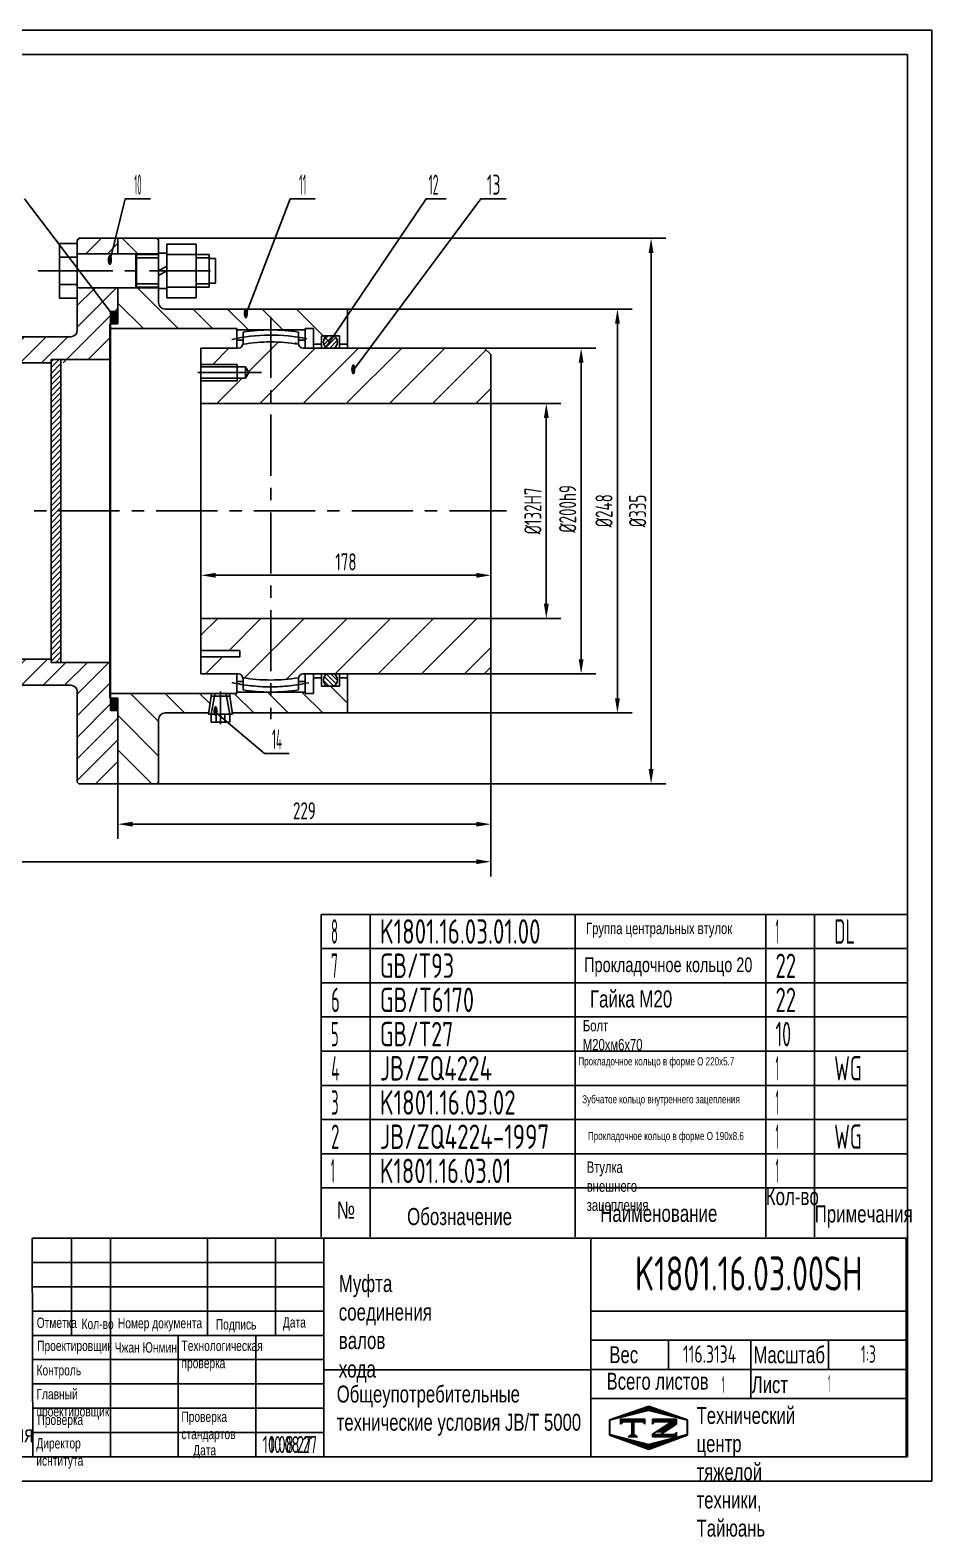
# Model space of a CAD drawing. Extents: x 0 to 1260, y -34 to 891.
# Drawn here: x 706 to 1260, y -34 to 891 of the extents above; entities that cross this region are included whole.
import ezdxf
from ezdxf.enums import TextEntityAlignment as Align

# ---------------------------------------------------------------- set-up
doc = ezdxf.new("R2010")
doc.units = 0
doc.header["$LTSCALE"] = 30
doc.header["$MEASUREMENT"] = 0
doc.linetypes.add('CENTER', pattern=[6.25, 5, -0.5, 0.25, -0.5])
doc.linetypes.add('G', pattern=[2, 1.25, -0.25, 0.25, -0.25])
doc.layers.get('0').update_dxf_attribs({"linetype": 'CONTINUOUS'})
doc.layers.get('DEFPOINTS').update_dxf_attribs({"linetype": 'CONTINUOUS'})
for name, color, linetype in [('01', 7, 'CONTINUOUS'), ('02', 1, 'CONTINUOUS'), ('05', 4, 'G'), ('08', 1, 'CONTINUOUS'), ('10', 1, 'CONTINUOUS'), ('11', 3, 'CONTINUOUS'), ('INTE_CENTER', 1, 'CENTER'), ('INTE_THICK', 7, 'CONTINUOUS'), ('INTE_THIN', 2, 'CONTINUOUS'), ('THICK', 7, 'CONTINUOUS'), ('THIN', 1, 'CONTINUOUS')]:
    doc.layers.add(name, color=color, linetype=linetype)
doc.styles.get("Standard").update_dxf_attribs({"font": 'isocp', "width": 0.707, "bigfont": 'intecad.shx'})
doc.dimstyles.new('INTE', dxfattribs={"dimscale": 3, "dimtxt": 3.5, "dimasz": 3, "dimexe": 3, "dimexo": 0, "dimgap": 1, "dimtad": 1, "dimdec": 3, "dimdsep": 46, "dimtxsty": 'Standard', "dimcen": 0, "dimclrd": 1, "dimclre": 1, "dimclrt": 3, "dimaunit": 1, "dimadec": 0, "dimazin": 0, "dimtfac": 1, "dimtdec": 4, "dimtofl": 0, "dimtmove": 0, "dimatfit": 0, "dimfxl": 1, "dimtzin": 0, "dimarcsym": 0})
pattern_1 = [(45, (168.53405, -34.8442), (-0.44194174, 0.44194174), []), (135, (168.53405, -34.8442), (-0.44194174, -0.44194174), [])]

# ---------------------------------------------------------------- blocks, each defined once
blk = doc.blocks.new('*D126')
at = {"layer": '08', "color": 1, "lineweight": -2}
for p, q in [((985.13, 695.73), (1053.59, 695.73)), ((1044.59, 504.73), (1044.59, 686.73)), ((985.13, 495.73), (1053.59, 495.73))]:
    blk.add_line(p, q, dxfattribs=at)
at = {"layer": '08', "color": 1}
for points in [[(1043.09, 686.73), (1046.09, 686.73), (1044.59, 695.73)], [(1043.09, 504.73), (1046.09, 504.73), (1044.59, 495.73)]]:
    blk.add_solid(points, dxfattribs=at)
at = {"layer": 'DEFPOINTS', "color": 0}
for p in [(985.13, 695.73), (1044.59, 695.73), (985.13, 495.73)]:
    blk.add_point(p, dxfattribs=at)
at = {"layer": '08', "color": 3, "insert": (1036.33, 597), "char_height": 10.5, "attachment_point": 5, "rotation": 90}
blk.add_mtext('%%c200h9', dxfattribs=at)
blk = doc.blocks.new('*D127')
at = {"layer": '08', "color": 1, "lineweight": -2}
for p, q in [((901.13, 719.73), (1075.89, 719.73)), ((1066.89, 710.73), (1066.89, 480.73)), ((901.13, 471.73), (1075.89, 471.73))]:
    blk.add_line(p, q, dxfattribs=at)
at = {"layer": '08', "color": 1}
for points in [[(1065.39, 710.73), (1068.39, 710.73), (1066.89, 719.73)], [(1065.39, 480.73), (1068.39, 480.73), (1066.89, 471.73)]]:
    blk.add_solid(points, dxfattribs=at)
at = {"layer": 'DEFPOINTS', "color": 0}
for p in [(901.13, 719.73), (901.13, 471.73), (1066.89, 471.73)]:
    blk.add_point(p, dxfattribs=at)
at = {"layer": '08', "color": 3, "insert": (1058.64, 595.88), "char_height": 10.5, "attachment_point": 5, "rotation": 90}
blk.add_mtext('%%c248', dxfattribs=at)
blk = doc.blocks.new('*D128')
at = {"layer": '08', "color": 1, "lineweight": -2}
for p, q in [((784.13, 763.23), (1096.55, 763.23)), ((1087.55, 437.23), (1087.55, 754.23)), ((774.63, 428.23), (1096.55, 428.23))]:
    blk.add_line(p, q, dxfattribs=at)
at = {"layer": '08', "color": 1}
for points in [[(1086.05, 754.23), (1089.05, 754.23), (1087.55, 763.23)], [(1086.05, 437.23), (1089.05, 437.23), (1087.55, 428.23)]]:
    blk.add_solid(points, dxfattribs=at)
at = {"layer": 'DEFPOINTS', "color": 0}
for p in [(784.13, 763.23), (1087.55, 763.23), (774.63, 428.23)]:
    blk.add_point(p, dxfattribs=at)
at = {"layer": '08', "color": 3, "insert": (1079.3, 595.73), "char_height": 10.5, "attachment_point": 5, "rotation": 90}
blk.add_mtext('%%C335', dxfattribs=at)
blk = doc.blocks.new('*D134')
at = {"layer": '08', "color": 1, "lineweight": -2}
for p, q in [((811.13, 529.73), (811.13, 565.24)), ((989.13, 529.73), (989.13, 565.24)), ((820.13, 556.24), (980.13, 556.24))]:
    blk.add_line(p, q, dxfattribs=at)
at = {"layer": '08', "color": 1}
for points in [[(820.13, 557.74), (820.13, 554.74), (811.13, 556.24)], [(980.13, 557.74), (980.13, 554.74), (989.13, 556.24)]]:
    blk.add_solid(points, dxfattribs=at)
at = {"layer": 'DEFPOINTS', "color": 0}
for p in [(989.13, 556.24), (811.13, 529.73), (989.13, 529.73)]:
    blk.add_point(p, dxfattribs=at)
at = {"layer": '08', "color": 3, "insert": (900.13, 564.49), "char_height": 10.5, "attachment_point": 5}
blk.add_mtext('178', dxfattribs=at)
blk = doc.blocks.new('*D135')
at = {"layer": '08', "color": 1, "lineweight": -2}
for p, q in [((989.13, 661.73), (1032.21, 661.73)), ((1023.21, 652.73), (1023.21, 538.73)), ((989.13, 529.73), (1032.21, 529.73))]:
    blk.add_line(p, q, dxfattribs=at)
at = {"layer": '08', "color": 1}
for points in [[(1021.71, 652.73), (1024.71, 652.73), (1023.21, 661.73)], [(1021.71, 538.73), (1024.71, 538.73), (1023.21, 529.73)]]:
    blk.add_solid(points, dxfattribs=at)
at = {"layer": 'DEFPOINTS', "color": 0}
for p in [(989.13, 661.73), (989.13, 529.73), (1023.21, 529.73)]:
    blk.add_point(p, dxfattribs=at)
at = {"layer": '08', "color": 3, "insert": (1014.96, 595.73), "char_height": 10.5, "attachment_point": 5, "rotation": 90}
blk.add_mtext('%%c132H7', dxfattribs=at)
blk = doc.blocks.new('*D136')
at = {"layer": '08', "color": 1, "lineweight": -2}
for p, q in [((989.13, 529.73), (989.13, 394.4)), ((760.13, 428.68), (760.13, 394.4)), ((769.13, 403.4), (980.13, 403.4))]:
    blk.add_line(p, q, dxfattribs=at)
at = {"layer": '08', "color": 1}
for points in [[(769.13, 404.9), (769.13, 401.9), (760.13, 403.4)], [(980.13, 404.9), (980.13, 401.9), (989.13, 403.4)]]:
    blk.add_solid(points, dxfattribs=at)
at = {"layer": 'DEFPOINTS', "color": 0}
for p in [(989.13, 529.73), (760.13, 428.68), (989.13, 403.4)]:
    blk.add_point(p, dxfattribs=at)
at = {"layer": '08', "color": 3, "insert": (874.63, 411.65), "char_height": 10.5, "attachment_point": 5}
blk.add_mtext('229', dxfattribs=at)
blk = doc.blocks.new('*D137')
at = {"layer": '08', "color": 1, "lineweight": -2}
for p, q in [((387.13, 401.01), (387.13, 371.35)), ((989.13, 394.4), (989.13, 371.35)), ((980.13, 380.35), (396.13, 380.35))]:
    blk.add_line(p, q, dxfattribs=at)
at = {"layer": '08', "color": 1}
for points in [[(396.13, 381.85), (396.13, 378.85), (387.13, 380.35)], [(980.13, 381.85), (980.13, 378.85), (989.13, 380.35)]]:
    blk.add_solid(points, dxfattribs=at)
at = {"layer": 'DEFPOINTS', "color": 0}
for p in [(387.13, 401.01), (989.13, 394.4), (387.13, 380.35)]:
    blk.add_point(p, dxfattribs=at)
at = {"layer": '08', "color": 3, "insert": (688.13, 388.6), "char_height": 10.5, "attachment_point": 5}
blk.add_mtext('602', dxfattribs=at)
blk = doc.blocks.new('*U158')
at = {"layer": '01'}
for points in [[(415, 292), (25, 292)], [(25, 292), (25, 5)], [(415, 5), (415, 292)], [(25, 5), (415, 5)]]:
    blk.add_lwpolyline(points, dxfattribs=at)
at = {"layer": '02'}
for points in [[(420, 297), (0, 297)], [(0, 297), (0, 0)], [(420, 0), (420, 297)], [(0, 0), (420, 0)]]:
    blk.add_lwpolyline(points, dxfattribs=at)
blk = doc.blocks.new('*U161')
at = {"layer": '01'}
for p, q in [((0, -21), (0, 0)), ((360, -21), (360, 0))]:
    blk.add_line(p, q, dxfattribs=at)
at = {"layer": '02'}
for p, q in [((0, 0), (30, 0)), ((30, -21), (30, 0)), ((30, 0), (156, 0)), ((156, -21), (156, 0)), ((156, 0), (273, 0)), ((273, -21), (273, 0)), ((273, 0), (303, 0)), ((303, -21), (303, 0)), ((303, 0), (360, 0))]:
    blk.add_line(p, q, dxfattribs=at)
blk = doc.blocks.new('*U162')
at = {"layer": '01'}
for p, q in [((0, -21), (0, 0)), ((360, -21), (360, 0))]:
    blk.add_line(p, q, dxfattribs=at)
at = {"layer": '02'}
for p, q in [((0, 0), (30, 0)), ((30, -21), (30, 0)), ((30, 0), (156, 0)), ((156, -21), (156, 0)), ((156, 0), (273, 0)), ((273, -21), (273, 0)), ((273, 0), (303, 0)), ((303, -21), (303, 0)), ((303, 0), (360, 0))]:
    blk.add_line(p, q, dxfattribs=at)
blk = doc.blocks.new('*U163')
at = {"layer": '01'}
for p, q in [((0, -21), (0, 0)), ((360, -21), (360, 0))]:
    blk.add_line(p, q, dxfattribs=at)
at = {"layer": '02'}
for p, q in [((0, 0), (30, 0)), ((30, -21), (30, 0)), ((30, 0), (156, 0)), ((156, -21), (156, 0)), ((156, 0), (273, 0)), ((273, -21), (273, 0)), ((273, 0), (303, 0)), ((303, -21), (303, 0)), ((303, 0), (360, 0))]:
    blk.add_line(p, q, dxfattribs=at)
blk = doc.blocks.new('*U164')
at = {"layer": '01'}
for p, q in [((0, -21), (0, 0)), ((360, -21), (360, 0))]:
    blk.add_line(p, q, dxfattribs=at)
at = {"layer": '02'}
for p, q in [((0, 0), (30, 0)), ((30, -21), (30, 0)), ((30, 0), (156, 0)), ((156, -21), (156, 0)), ((156, 0), (273, 0)), ((273, -21), (273, 0)), ((273, 0), (303, 0)), ((303, -21), (303, 0)), ((303, 0), (360, 0))]:
    blk.add_line(p, q, dxfattribs=at)
blk = doc.blocks.new('*U165')
at = {"layer": '01'}
for p, q in [((0, -21), (0, 0)), ((360, -21), (360, 0))]:
    blk.add_line(p, q, dxfattribs=at)
at = {"layer": '02'}
for p, q in [((0, 0), (30, 0)), ((30, -21), (30, 0)), ((30, 0), (156, 0)), ((156, -21), (156, 0)), ((156, 0), (273, 0)), ((273, -21), (273, 0)), ((273, 0), (303, 0)), ((303, -21), (303, 0)), ((303, 0), (360, 0))]:
    blk.add_line(p, q, dxfattribs=at)
blk = doc.blocks.new('*U166')
at = {"layer": '01'}
for p, q in [((0, -21), (0, 0)), ((360, -21), (360, 0))]:
    blk.add_line(p, q, dxfattribs=at)
at = {"layer": '02'}
for p, q in [((0, 0), (30, 0)), ((30, -21), (30, 0)), ((30, 0), (156, 0)), ((156, -21), (156, 0)), ((156, 0), (273, 0)), ((273, -21), (273, 0)), ((273, 0), (303, 0)), ((303, -21), (303, 0)), ((303, 0), (360, 0))]:
    blk.add_line(p, q, dxfattribs=at)
blk = doc.blocks.new('*U167')
at = {"layer": '01'}
for p, q in [((0, -21), (0, 0)), ((360, -21), (360, 0))]:
    blk.add_line(p, q, dxfattribs=at)
at = {"layer": '02'}
for p, q in [((0, 0), (30, 0)), ((30, -21), (30, 0)), ((30, 0), (156, 0)), ((156, -21), (156, 0)), ((156, 0), (273, 0)), ((273, -21), (273, 0)), ((273, 0), (303, 0)), ((303, -21), (303, 0)), ((303, 0), (360, 0))]:
    blk.add_line(p, q, dxfattribs=at)
blk = doc.blocks.new('*U168')
at = {"layer": '01'}
for p, q in [((0, -21), (0, 0)), ((0, 0), (30, 0)), ((30, 0), (156, 0)), ((156, 0), (273, 0)), ((273, 0), (303, 0)), ((303, 0), (360, 0)), ((360, -21), (360, 0))]:
    blk.add_line(p, q, dxfattribs=at)
at = {"layer": '02'}
for p, q in [((30, -21), (30, 0)), ((156, -21), (156, 0)), ((273, -21), (273, 0)), ((303, -21), (303, 0))]:
    blk.add_line(p, q, dxfattribs=at)
blk = doc.blocks.new('*X180')
at = {"color": 0}
for p, q in [((127.06, 7.8), (132.06, 7.8)), ((127.06, 7.5), (132.06, 7.5)), ((127.06, 7.2), (127.32, 7.2)), ((129.23, 6.3), (131.04, 6.3)), ((129.7, 6.6), (131.51, 6.6)), ((130.16, 6.9), (131.98, 6.9)), ((130.62, 7.2), (132.06, 7.2)), ((127.84, 5.4), (129.64, 5.4)), ((128.3, 5.7), (130.1, 5.7)), ((128.77, 6), (130.57, 6))]:
    blk.add_line(p, q, dxfattribs=at)
blk = doc.blocks.new('*X181')
at = {"color": 0}
for p, q in [((127.06, 4.8), (132.06, 4.8)), ((127.06, 4.5), (132.06, 4.5)), ((131.84, 5.1), (132.06, 5.1))]:
    blk.add_line(p, q, dxfattribs=at)
blk = doc.blocks.new('*X179')
at = {"color": 0}
for p, q in [((122.34, 4.5), (123.72, 4.5)), ((122.82, 4.8), (123.24, 4.8))]:
    blk.add_line(p, q, dxfattribs=at)
blk = doc.blocks.new('*X178')
at = {"color": 0}
for p, q in [((120.53, 7.8), (125.53, 7.8)), ((120.53, 7.5), (125.53, 7.5)), ((120.53, 7.2), (120.79, 7.2)), ((125.27, 7.2), (125.53, 7.2))]:
    blk.add_line(p, q, dxfattribs=at)
blk = doc.blocks.new('*X177')
at = {"color": 0}
for p, q in [((123.24, 9.6), (125.52, 9.6)), ((124.1, 9.9), (128.52, 9.9)), ((124.97, 10.2), (127.67, 10.2)), ((125.83, 10.5), (126.82, 10.5)), ((127.02, 9.6), (129.37, 9.6)), ((118.22, 7.8), (118.32, 7.8)), ((118.22, 7.5), (118.27, 7.5)), ((118.22, 7.2), (118.27, 7.2)), ((118.22, 6.9), (118.27, 6.9)), ((118.22, 6.6), (118.27, 6.6)), ((118.22, 6.3), (118.27, 6.3)), ((118.94, 8.1), (119.52, 8.1)), ((119.8, 8.4), (120.72, 8.4)), ((120.66, 8.7), (121.92, 8.7)), ((121.52, 9), (123.12, 9)), ((122.38, 9.3), (124.32, 9.3)), ((128.22, 9.3), (130.22, 9.3)), ((129.42, 9), (131.07, 9)), ((130.62, 8.7), (131.92, 8.7)), ((131.82, 8.4), (132.77, 8.4)), ((133.02, 8.1), (133.62, 8.1)), ((134.22, 7.8), (134.32, 7.8)), ((134.27, 7.5), (134.32, 7.5)), ((134.27, 7.2), (134.32, 7.2)), ((134.27, 6.9), (134.32, 6.9)), ((134.27, 6.6), (134.32, 6.6)), ((134.27, 6.3), (134.32, 6.3)), ((118.22, 6), (118.27, 6)), ((118.22, 5.7), (118.27, 5.7)), ((118.22, 5.4), (118.27, 5.4)), ((118.22, 5.1), (118.27, 5.1)), ((118.22, 4.8), (118.27, 4.8)), ((118.79, 4.5), (119.42, 4.5)), ((119.61, 4.2), (120.62, 4.2)), ((120.43, 3.9), (121.82, 3.9)), ((121.26, 3.6), (123.02, 3.6)), ((122.08, 3.3), (124.22, 3.3)), ((128.32, 3.3), (130.51, 3.3)), ((129.52, 3.6), (131.32, 3.6)), ((130.72, 3.9), (132.14, 3.9)), ((131.92, 4.2), (132.95, 4.2)), ((133.12, 4.5), (133.76, 4.5)), ((134.27, 6), (134.32, 6)), ((134.27, 5.7), (134.32, 5.7)), ((134.27, 5.4), (134.32, 5.4)), ((134.27, 5.1), (134.32, 5.1)), ((134.27, 4.8), (134.32, 4.8)), ((122.91, 3), (125.42, 3)), ((123.73, 2.7), (128.89, 2.7)), ((124.55, 2.4), (128.07, 2.4)), ((125.38, 2.1), (127.26, 2.1)), ((126.2, 1.8), (126.45, 1.8)), ((127.12, 3), (129.7, 3))]:
    blk.add_line(p, q, dxfattribs=at)

msp = doc.modelspace()

# ---------------------------------------------------------------- hatches: boundary and pattern name
at = {"layer": '02'}
h = msp.add_hatch(dxfattribs=at)
h.set_pattern_fill('ANSI31', color=256, scale=75, style=0)
h.paths.add_polyline_path([(516.1332, 747.2069), (516.1332, 747.4969), (516.1332, 749.7319), (515.1332, 750.7319), (501.2157, 750.7319), (504.2807, 741.2319), (516.1332, 741.2319)])
h.paths.add_polyline_path([(501.2157, 750.7319), (496.1332, 750.7319), (496.1332, 741.2319), (504.2807, 741.2319)])
h.paths.add_polyline_path([(516.1332, 720.2319), (496.1332, 720.2319), (496.1332, 708.4832), (497.523, 706.2319), (497.8513, 706.2319, -0.0814195), (499.0726, 706.2319), (500.6332, 706.2319), (500.6332, 698.7319), (496.1332, 698.7319), (496.1332, 697.7319), (500.1332, 697.7319), (500.1332, 688.7601), (516.1332, 688.7601), (516.1332, 686.7601), (605.5365, 686.7601), (602.2432, 702.7319), (520.1332, 702.7319, -0.41421356), (516.1332, 706.7319)])
h.paths.add_polyline_path([(755.1328, 710.7319), (755.6328, 710.7319), (755.6328, 717.9345), (744.3992, 732.6812), (735.1328, 732.6812), (735.1328, 726.4162), (735.1328, 706.7319, -0.41421356), (731.1328, 702.7319), (650.1328, 702.7319), (602.2432, 702.7319), (605.5365, 686.7601), (739.1328, 686.7601), (739.1328, 688.7601), (755.1328, 688.7601)])
h.paths.add_polyline_path([(760.1328, 732.6812), (744.3992, 732.6812), (755.4063, 718.2319), (760.1328, 718.2319)])
h.paths.add_polyline_path([(758.643, 763.2319), (736.1328, 763.2319), (735.1328, 762.2319), (735.1328, 753.6812), (756.2785, 753.6812)])
h.paths.add_polyline_path([(760.1328, 763.2319), (758.643, 763.2319), (756.2785, 753.6812), (760.1328, 753.6812)])
h = msp.add_hatch(dxfattribs=at)
h.set_pattern_fill('ANSI31', color=256, scale=75, style=0)
h.paths.add_polyline_path([(760.1328, 732.6812), (744.3992, 732.6812), (755.6328, 717.9345), (755.6328, 718.2319), (760.1328, 718.2319)])
h = msp.add_hatch(dxfattribs=at)
h.set_pattern_fill('ANSI31', color=256, scale=20, style=0)
h.paths.add_polyline_path([(719.1328, 595.7319), (725.1328, 595.7319), (725.1328, 688.7601), (719.1328, 688.7601)])
h.paths.add_polyline_path([(725.1328, 595.7319), (719.1328, 595.7319), (719.1328, 502.7037), (725.1328, 502.7037)])
h = msp.add_hatch(dxfattribs=at)
h.set_pattern_fill('ANSI31', color=256, scale=75, style=0)
h.paths.add_polyline_path([(520.6332, 488.7319), (731.1328, 488.7319, -0.41421356), (735.1328, 484.7319), (735.1328, 429.2319), (736.1328, 428.2319), (760.1328, 428.2319), (760.1328, 473.2319), (755.6328, 473.2319), (755.6328, 480.7319), (755.1328, 480.7319), (755.1328, 502.7037), (719.1328, 502.7037), (719.1328, 504.7037), (536.1332, 504.7037), (536.1332, 502.7037), (500.1332, 502.7037), (500.1332, 493.7319), (496.1332, 493.7319), (496.1332, 492.7319), (500.6332, 492.7319), (500.6332, 485.2319), (499.0726, 485.2319, -0.0814195), (497.8513, 485.2319), (496.1332, 485.2319), (496.1332, 440.7319), (515.1332, 440.7319), (516.1332, 441.7319), (516.1332, 485.7319, -0.32493585)])
at = {"layer": '08'}
h = msp.add_hatch(dxfattribs=at)
h.set_pattern_fill('ANSI31', color=256, scale=120, angle=90, style=0)
h.set_pattern_definition([(135, (190.276, -21.984), (-10.6066, -10.6066), [])])
h.paths.add_polyline_path([(765.1328, 710.7319), (765.1328, 707.7319), (822.1328, 707.7319), (822.1328, 706.9319), (864.1328, 706.9319), (864.1328, 707.7319), (869.1328, 707.7319), (869.1328, 698.2319), (874.1328, 698.2319), (874.1328, 703.2319), (885.1328, 703.2319), (885.1328, 698.2319), (890.1328, 698.2319), (890.1328, 719.7319), (789.1328, 719.7319, -0.41421356), (785.1328, 723.7319), (785.1328, 732.6812), (760.1328, 732.6812), (760.1328, 710.7319), (764.6328, 710.7319)])
h.paths.add_polyline_path([(785.1328, 753.6812), (785.1328, 753.9903), (785.1328, 762.2319), (784.1328, 763.2319), (760.1328, 763.2319), (760.1328, 753.6812)])
h = msp.add_hatch(dxfattribs=at)
h.set_pattern_fill('ANSI37', color=256, scale=5, style=0)
h.set_pattern_definition(pattern_1)
h.paths.add_polyline_path([(755.6328, 717.382), (755.6328, 711.8435, 0.35390335), (760.1328, 711.8206), (760.1328, 717.4049, 0.35390335)])
h.paths.add_polyline_path([(756.2131, 710.622), (760.954, 710.622), (760.954, 716.7759), (756.2131, 716.7759)], flags=9)
h = msp.add_hatch(dxfattribs=at)
h.set_pattern_fill('ANSI31', color=256, scale=150, style=0)
h.paths.add_polyline_path([(989.1328, 661.7319), (989.1328, 665.5319), (989.1328, 691.7319), (985.1328, 695.7319), (873.9328, 695.7319, -0.35523806), (870.9959, 698.1199, 0.04130694), (853.9328, 699.5319), (853.9328, 661.7319)])
h.paths.add_polyline_path([(811.1328, 675.7319), (811.1328, 661.7319), (853.9328, 661.7319), (853.9328, 699.5319, 0.04130694), (836.8697, 698.1199, -0.35523806), (833.9328, 695.7319), (811.1328, 695.7319), (811.1328, 685.7319), (833.4196, 685.7319), (833.4196, 684.2319), (838.4196, 684.2319), (840.4403, 680.7319), (838.4196, 677.2319), (833.4196, 677.2319), (833.4196, 675.7319)])
h.paths.add_polyline_path([(902.461, 679.2123), (907.2019, 679.2123), (907.2019, 685.3661), (902.461, 685.3661)], flags=24)
h = msp.add_hatch(dxfattribs=at)
h.set_pattern_fill('ANSI31', color=256, scale=150, style=0)
h.paths.add_polyline_path([(811.1328, 529.7319), (811.1328, 510.1412), (834.9469, 510.1412), (834.9469, 506.1199), (811.1328, 506.1199), (811.1328, 495.7319), (833.9328, 495.7319, -0.35523806), (836.8697, 493.344, 0.04130694), (853.9328, 491.9319), (853.9328, 529.7319)])
h.paths.add_polyline_path([(985.1328, 495.7319), (989.1328, 499.7319), (989.1328, 529.7319), (853.9328, 529.7319), (853.9328, 491.9319, 0.04130694), (870.9959, 493.344, -0.35523806), (873.9328, 495.7319)])
h = msp.add_hatch(dxfattribs=at)
h.set_pattern_fill('ANSI31', color=256, scale=120, angle=90, style=0)
h.paths.add_polyline_path([(785.1328, 467.7319, -0.41421356), (789.1328, 471.7319), (815.8758, 471.7319), (817.4166, 482.0034), (817.6758, 483.7319), (755.6328, 483.7319), (755.6328, 480.7319), (760.1328, 480.7319), (760.1328, 428.2319), (784.1328, 428.2319), (785.1328, 429.2319)])
h.paths.add_polyline_path([(853.9328, 471.7319), (853.9328, 484.5319), (833.1328, 484.5319), (833.1328, 483.7319), (828.5898, 483.7319), (828.8491, 482.0034), (830.3898, 471.7319)])
h.paths.add_polyline_path([(901.1328, 471.7319), (901.1328, 493.2319), (896.1328, 493.2319), (896.1328, 488.2319), (885.1328, 488.2319), (885.1328, 493.2319), (880.1328, 493.2319), (880.1328, 483.7319), (875.1328, 483.7319), (875.1328, 484.5319), (853.9328, 484.5319), (853.9328, 471.7319)])
h = msp.add_hatch(dxfattribs=at)
h.set_pattern_fill('ANSI37', color=256, scale=5, style=0)
h.set_pattern_definition(pattern_1)
h.paths.add_polyline_path([(755.6328, 474.0818, 0.35390335), (760.1328, 474.0589), (760.1328, 479.6432, 0.35390335), (755.6328, 479.6203)])
at = {"layer": '10', "linetype": 'Continuous'}
h = msp.add_hatch(dxfattribs=at)
h.set_pattern_fill('_U', color=256, scale=2, angle=135, style=0, pattern_type=0)
h.set_pattern_definition([(45, (1334.99, -21.9844), (1.4142136, -1.4142136), [])])
h.paths.add_polyline_path([(888.5287, 703.2319, 0.58555666), (888.5287, 695.7319), (892.737, 695.7319, 0.58555666), (892.737, 703.2319)])
h = msp.add_hatch(dxfattribs=at)
h.set_pattern_fill('_U', color=256, scale=2, angle=45, style=0, pattern_type=0)
h.set_pattern_definition([(135, (1334.99, -21.9844), (1.4142136, 1.4142136), [])])
h.paths.add_polyline_path([(892.737, 488.2319, 0.58555666), (892.737, 495.7319), (888.5287, 495.7319, 0.58555666), (888.5287, 488.2319)])

# ---------------------------------------------------------------- linework, layer by layer
for p, q in [((736.1328, 763.2319), (735.1328, 762.2319)), ((736.1328, 763.2319), (760.1328, 763.2319)), ((880.1328, 707.7319), (880.1328, 695.7319)), ((880.1328, 483.7319), (880.1328, 495.7319)), ((736.1328, 428.2319), (735.1328, 429.2319)), ((736.1328, 428.2319), (760.1328, 428.2319))]:
    msp.add_line(p, q)
at = {"color": 7}
for p, q in [((885.1328, 703.2319), (885.1328, 695.7319)), ((885.1328, 703.2319), (896.1328, 703.2319)), ((896.1328, 703.2319), (896.1328, 695.7319)), ((880.1328, 698.2319), (885.1328, 698.2319)), ((896.1328, 698.2319), (901.1328, 698.2319)), ((880.1328, 493.2319), (885.1328, 493.2319)), ((885.1328, 488.2319), (885.1328, 495.7319)), ((896.1328, 488.2319), (896.1328, 495.7319)), ((896.1328, 493.2319), (901.1328, 493.2319)), ((901.1328, 495.7319), (901.1328, 471.7319)), ((885.1328, 488.2319), (896.1328, 488.2319))]:
    msp.add_line(p, q, dxfattribs=at)
at = {"layer": '01', "color": 7, "linetype": 'Continuous'}
for p, q in [((1245, 746), (1245, 876)), ((901.1328, 695.7319), (901.1328, 719.7319)), ((536.1332, 686.7601), (719.1328, 686.7601)), ((719.1328, 688.7601), (755.1328, 688.7601)), ((811.1328, 661.7319), (989.1328, 661.7319)), ((989.1328, 665.5319), (989.1328, 595.7319)), ((989.1328, 525.9319), (989.1328, 595.7319)), ((811.1328, 529.7319), (989.1328, 529.7319)), ((811.1328, 510.1412), (834.9469, 510.1412)), ((834.9469, 510.1412), (834.9469, 506.1199)), ((536.1332, 504.7037), (719.1328, 504.7037)), ((719.1328, 502.7037), (755.1328, 502.7037)), ((834.9469, 506.1199), (811.1328, 506.1199)), ((901.1328, 495.7319), (901.1328, 471.7319)), ((520.6332, 488.7319), (731.1328, 488.7319))]:
    msp.add_line(p, q, dxfattribs=at)
at = {"layer": '01'}
for p, q in [((724.1328, 759.9462), (735.1328, 759.9462)), ((724.1328, 743.1812), (724.1328, 759.9462)), ((735.1328, 762.2319), (735.1328, 743.1812)), ((735.1328, 759.9462), (735.1328, 743.1812)), ((785.1328, 762.2319), (785.1328, 743.1812)), ((790.1328, 759.6562), (790.1328, 743.1812)), ((808.1328, 759.6562), (790.1328, 759.6562)), ((808.1328, 743.1812), (808.1328, 759.6562)), ((724.1328, 751.5812), (735.1328, 751.5812)), ((735.1328, 743.1812), (735.1328, 753.9903)), ((735.1328, 753.6812), (771.1139, 753.6812)), ((785.1328, 753.6812), (754.1517, 753.6812)), ((771.1139, 753.6812), (771.1139, 743.1812)), ((771.1139, 753.6812), (771.6139, 753.1812)), ((771.6139, 753.1812), (785.1328, 753.1812)), ((771.6139, 753.1812), (771.6139, 743.1812)), ((785.1328, 743.1812), (785.1328, 753.9903)), ((785.1328, 753.9903), (790.1328, 753.9903)), ((790.1328, 753.9903), (790.1328, 743.1812)), ((790.1328, 753.1812), (816.1328, 753.1812)), ((808.1328, 753.1812), (790.1328, 753.1812)), ((816.1328, 753.1812), (816.1328, 743.1812)), ((816.1328, 750.6812), (820.1328, 750.6812)), ((820.1328, 750.6812), (820.1328, 743.1812)), ((724.1328, 743.1812), (724.1328, 726.4162)), ((735.1328, 743.1812), (735.1328, 732.372)), ((735.1328, 726.4162), (735.1328, 743.1812)), ((771.1139, 732.6812), (771.1139, 743.1812)), ((771.6139, 733.1812), (771.6139, 743.1812)), ((785.1328, 743.1812), (790.1328, 746.0679)), ((785.1328, 743.1812), (785.1328, 732.372)), ((790.1328, 743.1812), (785.1328, 740.2944)), ((790.1328, 732.372), (790.1328, 743.1812)), ((790.1328, 726.7062), (790.1328, 743.1812)), ((808.1328, 743.1812), (808.1328, 726.7062)), ((816.1328, 733.1812), (816.1328, 743.1812)), ((820.1328, 735.6812), (820.1328, 743.1812)), ((724.1328, 734.7812), (735.1328, 734.7812)), ((735.1328, 733.1812), (735.1328, 706.7319)), ((735.1328, 732.6812), (771.1139, 732.6812)), ((785.1328, 732.6812), (754.1517, 732.6812)), ((760.1328, 732.6812), (760.1328, 710.7319)), ((771.1139, 732.6812), (771.6139, 733.1812)), ((771.6139, 733.1812), (785.1328, 733.1812)), ((785.1328, 733.1812), (785.1328, 723.7319)), ((785.1328, 732.372), (790.1328, 732.372)), ((790.1328, 733.1812), (816.1328, 733.1812)), ((808.1328, 733.1812), (790.1328, 733.1812)), ((816.1328, 735.6812), (820.1328, 735.6812)), ((724.1328, 726.4162), (735.1328, 726.4162)), ((808.1328, 726.7062), (790.1328, 726.7062)), ((755.6328, 718.2319), (755.6328, 710.7319)), ((811.1328, 695.7319), (811.1328, 495.7319)), ((755.6328, 473.2319), (755.6328, 480.7319)), ((760.1328, 428.2319), (760.1328, 480.7319))]:
    msp.add_line(p, q, dxfattribs=at)
for p in [(1244.1899, 148.4346), (1245, 150)]:
    msp.add_point(p, dxfattribs=at)
at = {"layer": '02'}
for p, q in [((759.2657, 713.1657), (702.6962, 787.4257)), ((755.1664, 749.1895), (764.6328, 787.4257)), ((764.6328, 787.4257), (780.1328, 787.4257)), ((838.6733, 716.4405), (865.8458, 787.4257)), ((865.8458, 787.4257), (881.3458, 787.4257)), ((904.6763, 682.0542), (983.0839, 787.4257)), ((949.4405, 787.4257), (961.6908, 787.4257)), ((983.0839, 787.4257), (998.5839, 787.4257)), ((785.1328, 751.1812), (771.6139, 751.1812)), ((816.1328, 751.1812), (808.1328, 751.1812)), ((785.1328, 735.1812), (771.6139, 735.1812)), ((816.1328, 735.1812), (808.1328, 735.1812)), ((820.0786, 472.2106), (850.0437, 446.8624)), ((849.7465, 446.8624), (865.2465, 446.8624)), ((885, 180), (1245, 180)), ((885, 180), (885, 150)), ((915, 180), (915, 150)), ((1041, 180), (1041, 150)), ((1158, 180), (1158, 150)), ((1188, 180), (1188, 150))]:
    msp.add_line(p, q, dxfattribs=at)
at = {"layer": '05'}
for p, q in [((711.0812, 743.1812), (731.1845, 743.1812)), ((719.4101, 743.1812), (818.8393, 743.1812)), ((737.2295, 743.1812), (728.0372, 743.1812)), ((783.0362, 743.1812), (792.2285, 743.1812)), ((809.1845, 743.1812), (789.0812, 743.1812)), ((853.9328, 714.8952), (853.9328, 467.9749)), ((663.6678, 595.7319), (998.7575, 595.7319))]:
    msp.add_line(p, q, dxfattribs=at)
at = {"layer": '08'}
msp.add_line((949.4405, 787.4257), (887.8588, 696.1964), dxfattribs=at)
for centre, start, end in [((757.897, 714.6128), 51.3135025, 129.2696712), ((757.897, 714.6128), 230.7303288, 308.6864975), ((757.897, 476.8511), 51.3135025, 129.2696712), ((757.897, 476.8511), 230.7303288, 308.6864975)]:
    msp.add_arc(centre, 3.577, start, end, dxfattribs=at)
at = {"layer": '10'}
for p, q in [((817.4166, 482.0034), (817.6758, 483.7319)), ((828.8491, 482.0034), (828.5898, 483.7319))]:
    msp.add_line(p, q, dxfattribs=at)
at = {"layer": 'DEFPOINTS', "color": 0, "linetype": 'ByBlock'}
for p in [(760.1328, 710.7319), (814.1328, 595.7319), (760.1328, 480.7319), (760.1328, 480.7319), (760.1328, 480.7319)]:
    msp.add_point(p, dxfattribs=at)
at = {"layer": 'INTE_CENTER', "linetype": 'CENTER'}
for q in [(809.15, 680.7319), (848.3218, 680.7319)]:
    msp.add_line((814.1328, 680.7319), q, dxfattribs=at)
for start, end in [(78.1545664, 102.8018791), (78.1545664, 102.8018791), (257.1981209, 282.5211166)]:
    msp.add_arc((853.9328, 595.7319), 108, start, end, dxfattribs=at)
at = {"layer": 'INTE_THICK'}
for p, q in [((736.1328, 763.2319), (735.1328, 762.2319)), ((760.1328, 763.2319), (736.1328, 763.2319)), ((760.1328, 763.2319), (784.1328, 763.2319)), ((760.1328, 763.2319), (760.1328, 753.6812)), ((784.1328, 763.2319), (785.1328, 762.2319)), ((755.6328, 718.2319), (760.1328, 718.2319)), ((789.1328, 719.7319), (901.1328, 719.7319)), ((789.1328, 719.7319), (845.2046, 719.7319)), ((760.1328, 710.7319), (755.1328, 710.7319)), ((755.1328, 710.7319), (755.1328, 480.7319)), ((755.6328, 710.7319), (755.6328, 480.7319)), ((755.6328, 707.7319), (833.1328, 707.7319)), ((833.1328, 707.7319), (833.1328, 695.7319)), ((833.1328, 707.7319), (833.1328, 695.7319)), ((833.1328, 706.9319), (875.1328, 706.9319)), ((833.1328, 706.9319), (875.1328, 706.9319)), ((875.1328, 707.7319), (875.1328, 695.7319)), ((875.1328, 707.7319), (880.1328, 707.7319)), ((731.1328, 702.7319), (650.1328, 702.7319)), ((833.1328, 700.5319), (836.9328, 700.5319)), ((833.1328, 700.5319), (836.9328, 700.5319)), ((870.9328, 700.5319), (875.1328, 700.5319)), ((870.9328, 700.5319), (875.1328, 700.5319)), ((985.1328, 695.7319), (989.1328, 691.7319)), ((719.1328, 688.7601), (719.1328, 502.7037)), ((725.1328, 688.7601), (725.1328, 502.7037)), ((838.4196, 684.2319), (840.4403, 680.7319)), ((838.4196, 677.2319), (840.4403, 680.7319)), ((989.1328, 499.7319), (985.1328, 495.7319)), ((833.1328, 495.7319), (833.1328, 483.7319)), ((833.1328, 490.9319), (836.9328, 490.9319)), ((870.9328, 490.9319), (875.1328, 490.9319)), ((870.9328, 490.9319), (875.1328, 490.9319)), ((870.9328, 490.9319), (875.1328, 490.9319)), ((875.1328, 483.7319), (875.1328, 495.7319)), ((875.1328, 495.7319), (875.1328, 483.7319)), ((731.1328, 488.7319), (697.3328, 488.7319)), ((735.1328, 484.7319), (735.1328, 429.2319)), ((755.6328, 483.7319), (833.1328, 483.7319)), ((819.4389, 482.0034), (819.762, 483.7319)), ((826.8267, 482.0034), (826.5037, 483.7319)), ((833.1328, 484.5319), (875.1328, 484.5319)), ((875.1328, 483.7319), (880.1328, 483.7319)), ((760.1328, 480.7319), (755.1328, 480.7319)), ((760.1328, 480.7319), (755.1328, 480.7319)), ((755.6328, 473.2319), (760.1328, 473.2319)), ((785.1328, 467.7319), (785.1328, 429.2319)), ((789.1328, 471.7319), (815.8758, 471.7319)), ((830.3898, 471.7319), (853.9328, 471.7319)), ((853.9328, 471.7319), (901.1328, 471.7319)), ((736.1328, 428.2319), (735.1328, 429.2319)), ((760.1328, 428.2319), (736.1328, 428.2319)), ((760.1328, 428.2319), (784.1328, 428.2319)), ((784.1328, 428.2319), (785.1328, 429.2319))]:
    msp.add_line(p, q, dxfattribs=at)
at = {"layer": 'INTE_THICK', "linetype": 'ByBlock'}
for p, q in [((833.4196, 685.7319), (833.4196, 675.7319)), ((989.1328, 691.7319), (989.1328, 499.7319)), ((838.4196, 684.2319), (838.4196, 677.2319)), ((836.9328, 492.7319), (836.9328, 485.8391)), ((870.9328, 492.7319), (870.9328, 485.8391)), ((870.9328, 492.7319), (870.9328, 485.8391))]:
    msp.add_line(p, q, dxfattribs=at)
at = {"layer": 'INTE_THICK'}
for centre, radius, start, end in [((789.1328, 723.7319), 4, 180, 270), ((731.1328, 706.7319), 4, 270, 0), ((890.6328, 699.4819), 4.3, 119.2972192, 240.7027808), ((890.6328, 699.4819), 4.3, 299.2972192, 60.7027808), ((833.9328, 492.7319), 3, 0, 90), ((873.9328, 492.7319), 3, 90, 180), ((873.9328, 492.7319), 3, 90, 180), ((890.6328, 491.9819), 4.3, 119.2972192, 240.7027808), ((890.6328, 491.9819), 4.3, 299.2972192, 60.7027808), ((731.1328, 484.7319), 4, 0, 90), ((853.9328, 595.7319), 111.2, 261.2062696, 278.7937304), ((789.1328, 467.7319), 4, 90, 180)]:
    msp.add_arc(centre, radius, start, end, dxfattribs=at)
at = {"layer": 'INTE_THICK', "color": 7}
for start, end in [(80.5385258, 99.4614742), (80.5385258, 99.4614742), (260.5385258, 279.4614742)]:
    msp.add_arc((853.9328, 595.7319), 103.8, start, end, dxfattribs=at)
at = {"layer": 'INTE_THIN', "color": 7}
msp.add_line((731.1328, 702.7319), (520.1332, 702.7319), dxfattribs=at)
at = {"layer": 'INTE_THIN', "color": 1, "linetype": 'CENTER'}
msp.add_line((823.1328, 484.8908), (823.1328, 464.8883), dxfattribs=at)
at = {"layer": 'THICK', "color": 7}
for p, q in [((836.9328, 705.6248), (836.9328, 698.7319)), ((836.9328, 705.6248), (836.9328, 698.7319)), ((870.9328, 705.6248), (870.9328, 698.7319)), ((870.9328, 705.6248), (870.9328, 698.7319)), ((811.1328, 695.7319), (833.9328, 695.7319)), ((821.1328, 697.7319), (821.1328, 697.7319)), ((873.9328, 695.7319), (985.1328, 695.7319)), ((811.1328, 495.7319), (833.9328, 495.7319)), ((870.9328, 485.8391), (870.9328, 492.7319)), ((873.9328, 495.7319), (985.1328, 495.7319)), ((817.4166, 482.0034), (828.8491, 482.0034)), ((815.7666, 471.0034), (830.4991, 471.0034)), ((817.3828, 471.0034), (817.3828, 466.0034)), ((817.3828, 466.0034), (828.8828, 466.0034)), ((820.5328, 471.0034), (820.5328, 466.0034)), ((825.7328, 471.0034), (825.7328, 466.0034)), ((828.8828, 471.0034), (828.8828, 466.0034))]:
    msp.add_line(p, q, dxfattribs=at)
at = {"layer": 'THICK'}
for p, q in [((817.4166, 482.0034), (815.7666, 471.0034)), ((828.8491, 482.0034), (830.4991, 471.0034)), ((707.3903, 149.0982), (707.7971, 15)), ((707.3903, 149.0982), (1244.1899, 149.0982)), ((731.6291, 149.0335), (731.6291, 149.0982)), ((731.6368, 89.499), (731.6368, 149.0982)), ((755.4765, 15), (755.4765, 149.0982)), ((815.0757, 89.499), (815.0757, 149.0982)), ((856.7951, 89.499), (856.7951, 149.0982)), ((886.5947, 15), (886.5947, 149.0982)), ((1050.4925, 15), (1050.4925, 149.0982)), ((1244.1899, 15), (1244.1899, 149.0982)), ((707.7971, 104.3988), (886.5947, 104.3988)), ((1050.4925, 104.3988), (1244.1899, 104.3988)), ((707.7971, 89.499), (886.5947, 89.499)), ((797.1959, 15), (797.1959, 89.499)), ((844.8753, 15), (844.8753, 89.499)), ((1050.4925, 86.519), (1244.1899, 86.519)), ((1098.1718, 68.6393), (1098.1718, 86.519)), ((1148.8312, 50.7595), (1148.8312, 86.519)), ((1196.5105, 68.6393), (1196.5105, 86.519)), ((886.5947, 68.381), (1050.4925, 68.381)), ((1050.4925, 68.6393), (1244.1899, 68.6393)), ((1050.4925, 50.7595), (1244.1899, 50.7595)), ((707.7971, 15), (1244.1899, 15))]:
    msp.add_line(p, q, dxfattribs=at)
at = {"layer": 'THICK', "color": 3}
for p, q in [((707.7971, 134.1984), (886.5947, 134.1984)), ((707.7971, 119.2986), (886.5947, 119.2986)), ((707.7971, 74.5992), (886.5947, 74.5992)), ((707.7971, 59.6994), (886.5947, 59.6994)), ((707.7971, 44.7996), (886.5947, 44.7996)), ((1061.9715, 37.6658), (1086.1242, 46.0782)), ((1061.9715, 28.2975), (1061.9715, 37.6658)), ((1062.1284, 37.4764), (1085.968, 43.4363)), ((1062.1284, 28.5365), (1062.1284, 37.4764)), ((1068.86, 34.9637), (1068.86, 37.9437)), ((1068.86, 37.9437), (1083.7598, 37.9437)), ((1083.7598, 37.9437), (1083.7598, 34.9637)), ((1085.968, 43.4363), (1109.8077, 37.4764)), ((1086.1242, 46.0782), (1109.9632, 37.6658)), ((1088.3224, 37.9437), (1088.3224, 34.9637)), ((1088.3224, 37.9437), (1103.2222, 37.9437)), ((1103.2222, 37.9437), (1103.2222, 34.9637)), ((1109.8077, 37.4764), (1109.8077, 28.5365)), ((1109.9632, 37.6658), (1109.9632, 28.2975)), ((707.7971, 29.8998), (886.5947, 29.8998)), ((1086.1242, 19.5028), (1061.9715, 28.2975)), ((1085.968, 22.5766), (1062.1284, 28.5365)), ((1070.35, 36.4537), (1068.86, 34.9637)), ((1082.2699, 36.4537), (1070.35, 36.4537)), ((1076.3097, 28.9756), (1073.423, 27.1593)), ((1075.6579, 36.4679), (1075.6579, 28.2945)), ((1076.3097, 36.4679), (1076.3097, 28.2945)), ((1076.3097, 28.9756), (1079.1965, 27.1593)), ((1077.0547, 36.4679), (1077.0547, 28.2945)), ((1083.7598, 34.9637), (1082.2699, 36.4537)), ((1109.8077, 28.5365), (1085.968, 22.5766)), ((1109.9632, 28.2975), (1086.1242, 19.5028)), ((1088.3224, 34.9637), (1089.8123, 36.4537)), ((1100.0556, 36.4537), (1088.3224, 28.8621)), ((1088.3224, 28.8621), (1088.3224, 27.1593)), ((1089.8123, 36.4537), (1100.0556, 36.4537)), ((1095.5884, 30.1068), (1093.3111, 28.6493)), ((1101.7318, 28.6493), (1093.3111, 28.6493)), ((1103.2218, 34.9922), (1095.5884, 30.1068)), ((1103.2218, 30.1393), (1101.7318, 28.6493)), ((1103.2218, 27.1593), (1103.2218, 30.1393)), ((1073.423, 27.1593), (1076.3097, 27.1593)), ((1079.1965, 27.1593), (1076.3097, 27.1593)), ((1088.3224, 27.1593), (1103.2218, 27.1593))]:
    msp.add_line(p, q, dxfattribs=at)
at = {"layer": 'THICK', "color": 7}
for centre, radius, start, end in [((853.9328, 595.7319), 111.2, 81.2062696, 98.7937304), ((853.9328, 595.7319), 111.2, 81.2062696, 98.7937304), ((833.9328, 698.7319), 3, 270, 360), ((833.9328, 698.7319), 3, 270, 0), ((873.9328, 698.7319), 3, 180, 270), ((873.9328, 698.7319), 3, 180, 270), ((873.9328, 492.7319), 3, 90, 180)]:
    msp.add_arc(centre, radius, start, end, dxfattribs=at)
at = {"layer": 'THICK', "color": 3}
for p in [(707.7971, 29.8998), (707.7971, 15)]:
    msp.add_point(p, dxfattribs=at)
at = {"layer": 'THIN'}
for p, q in [((811.1328, 685.7319), (833.4196, 685.7319)), ((811.1328, 675.7319), (833.4196, 675.7319)), ((819.4389, 482.0034), (817.3828, 471.0034)), ((826.8267, 482.0034), (828.8828, 471.0034))]:
    msp.add_line(p, q, dxfattribs=at)
at = {"layer": 'THIN', "color": 7}
for p, q in [((811.1328, 684.2319), (838.4196, 684.2319)), ((811.1328, 677.2319), (838.4196, 677.2319))]:
    msp.add_line(p, q, dxfattribs=at)

# ---------------------------------------------------------------- block references
at = {"layer": '02', "xscale": 3, "yscale": 3, "zscale": 3}
msp.add_blockref('*U158', (0, 0), dxfattribs=at)
at = {"layer": '02'}
for name, p in [('*U168', (885, 348)), ('*U167', (885, 327)), ('*U166', (885, 306)), ('*U165', (885, 285)), ('*U164', (885, 264)), ('*U163', (885, 243)), ('*U162', (885, 222)), ('*U161', (885, 201))]:
    msp.add_blockref(name, p, dxfattribs=at)
at = {"layer": 'THICK', "color": 3, "xscale": 2.979959909010518, "yscale": 2.979959909010205, "zscale": 2.979959909010416}
for name in ['*X177', '*X178', '*X180', '*X179', '*X181']:
    msp.add_blockref(name, (709.6818, 14.2719), dxfattribs=at)

# ---------------------------------------------------------------- texts
at = {"layer": '01', "attachment_point": 1}
for s, insert, char_height in [('{\\fArial|b0|i0|c204|p34;Отметка}', (710.2305, 100.4287), 6.354029), ('{\\fArial|b0|i0|c204|p34;Кол-во}', (737.786, 99.6978), 6.354029), ('{\\fArial|b0|i0|c204|p34;Номер документа}', (760.1062, 100.1867), 6.354029), ('{\\fArial|b0|i0|c204|p34;Подпись}', (820.2084, 99.4541), 6.354029), ('{\\fArial|b0|i0|c204|p34;Дата}', (861.4196, 100.6723), 6.354029), ('{\\fArial|b0|i0|c204|p34;Проектировщик}', (710.5102, 86.2356), 6.354029), ('{\\fArial|b0|i0|c204|p34;\\C3;Чжан Юнмин}', (758.1564, 85.2594), 6.354029), ('{\\fArial|b0|i0|c204|p34;Технологическая\\Pпроверка}', (799.148, 86.2834), 6.354029), ('{\\fArial|b0|i0|c204|p34;Вес}', (1061.9387, 82.8188), 10.378247), ('{\\fArial|b0|i0|c204|p34;Контроль}', (710.1452, 71.269), 6.354029), ('{\\fArial|b0|i0|c204|p34;Главный\\Pпроектировщик}', (710.0889, 56.6441), 6.354029), ('{\\fArial|b0|i0|c204|p34;Проверка}', (710.7099, 40.8414), 6.354029), ('{\\fArial|b0|i0|c204|p34;Проверка\\Pстандартов}', (799.0871, 42.7292), 6.354029), ('{\\fArial|b0|i0|c204|p34;Директор\\Pиснтитута}', (709.9912, 26.4047), 6.354029), ('{\\fArial|b0|i0|c204|p34;Дата}', (806.3064, 22.1577), 6.354029)]:
    msp.add_mtext(s, dxfattribs=dict(at, insert=insert, char_height=char_height))
at = {"layer": '01', "insert": (1115.4983, 45.4927), "char_height": 10.378247, "width": 0.487707, "attachment_point": 1}
msp.add_mtext('{\\fArial|b0|i0|c204|p34;Технический центр\\Pтяжелой техники, Тайюань}', dxfattribs=at)
at = {"layer": '02', "width": 0.605172}
for p, p2 in [((753.6664, 746.6895), (756.6664, 746.6895)), ((756.6277, 710.6657), (759.6277, 710.6657)), ((837.1733, 713.9405), (840.1733, 713.9405)), ((903.1763, 679.5542), (906.1763, 679.5542)), ((818.5786, 469.7106), (821.5786, 469.7106))]:
    msp.add_text('●', height=5, dxfattribs=at).set_placement(p, p2, align=Align.FIT)
at = {"layer": '02', "attachment_point": 1}
for s, insert, char_height in [('{\\fArial|b0|i0|c204|p34;\\C3;Группа центральных втулок}', (1047.6166, 342.878), 7), ('{\\fArial|b0|i0|c204|p34;\\C3;Прокладочное кольцо 20}', (1046.431, 321.5555), 9), ('{\\fArial|b0|i0|c204|p34;\\C3;Гайка М20}', (1050.0074, 301.3412), 10.5), ('{\\fArial|b0|i0|c204|p34;\\C3;Прокладочное кольцо в форме О 220х5.7}', (1042.8937, 260.2756), 5), ('{\\fArial|b0|i0|c204|p34;\\C3;Зубчатое кольцо внутреннего зацепления}', (1045.2649, 236.9788), 5), ('{\\fArial|b0|i0|c204|p34;\\C3;Прокладочное кольцо в форме О 190х8.6}', (1048.7539, 214.4356), 5), ('{\\fArial|b0|i0|c204|p34;\\C0;Кол-во}', (1158, 180), 10.5), ('{\\fArial|b0|i0|c204|p34;\\C0;№}', (894.6241, 171.6554), 10.5), ('{\\fArial|b0|i0|c204|p34;\\C0;Наименование}', (1056.2618, 169.6811), 10.5), ('{\\fArial|b0|i0|c204|p34;\\C0;Примечания}', (1188, 169.3209), 10.5), ('{\\fArial|b0|i0|c204|p34;\\C0;Примечания}', (648, 34.3209), 10.5)]:
    msp.add_mtext(s, dxfattribs=dict(at, insert=insert, char_height=char_height))
for s, insert, char_height, width in [('{\\fArial|b0|i0|c204|p34;\\C3;Болт                  М20хм6х70}', (1045.6601, 283.1776), 7, 1.185603), ('{\\fArial|b0|i0|c204|p34;\\C3;Втулка внешнего зацепления}', (1048.0332, 196.308), 7, 0.395201), ('{\\fArial|b0|i0|c204|p34;\\C0;Обозначение}', (937.7011, 167.7068), 10.5, 0.790406), ('{\\fArial|b0|i0|c204|p34;\\C3;Муфта соединения валов хода}', (895.759, 126.6066), 10.5, 0.244489)]:
    msp.add_mtext(s, dxfattribs=dict(at, insert=insert, char_height=char_height, width=width))
at = {"layer": '05', "char_height": 10.3824, "attachment_point": 1}
for s, insert in [('{\\fArial|b0|i0|c204|p34;\\C0;Масштаб}', (1150.4697, 82.7697)), ('{\\fArial|b0|i0|c204|p34;\\C0;Всего листов}', (1060.2242, 66.5406)), ('{\\fArial|b0|i0|c204|p34;\\C0;Общеупотребительные\\Pтехнические условия \\fArial|b0|i0|c0|p34;JB/T 5000}', (894.493, 58.6579)), ('{\\fArial|b0|i0|c204|p34;\\C0;Лист}', (1149.3669, 64.4322))]:
    msp.add_mtext(s, dxfattribs=dict(at, insert=insert))
at = {"layer": '11'}
for s, height, width, p, p2 in [('10', 12.37437, 0.342772, (770.1543, 789.9257), (774.6113, 789.9257)), ('11', 12.37437, 0.423801, (871.367, 789.9257), (875.8246, 789.9257)), ('12', 12.37437, 0.445832, (950.8787, 789.9257), (957.0028, 789.9257)), ('13', 12.37437, 0.621906, (986.6343, 789.9257), (995.0335, 789.9257)), ('14', 12.37437, 0.430348, (854.7317, 449.3624), (860.8558, 449.3624)), ('8', 15, 0.514182, (891, 330), (895.242, 330)), ('K1801.16.03.01.00', 15, 0.695785, (921, 330), (1019.6879, 330)), ('1', 15, 0.404, (1164, 330), (1166.121, 330)), ('DL', 15, 0.628444, (1200, 330), (1212.726, 330)), ('7', 15, 0.514182, (891, 309), (895.242, 309)), ('GB/T93', 15, 0.691199, (921, 309), (966.5664, 309)), ('22', 15, 0.639754, (1164, 309), (1176.5717, 309)), ('6', 15, 0.600695, (891, 288), (896.4027, 288)), ('GB/T6170', 15, 0.694489, (921, 288), (978.8244, 288)), ('22', 15, 0.639754, (1164, 288), (1176.5717, 288)), ('5', 15, 0.527686, (891, 267), (895.6813, 267)), ('GB/T27', 15, 0.691036, (921, 267), (966.0901, 267)), ('10', 15, 0.606076, (1164, 267), (1173.5529, 267)), ('4', 15, 0.543846, (891, 246), (896.3025, 246)), ('JB/ZQ4224', 15, 0.691053, (921, 246), (989.9325, 246)), ('1', 15, 0.404, (1164, 246), (1166.121, 246)), ('WG', 15, 0.6464, (1200, 246), (1216.968, 246)), ('3', 15, 0.527686, (891, 225), (895.6813, 225)), ('K1801.16.03.02', 15, 0.693769, (921, 225), (1004.409, 225)), ('1', 15, 0.404, (1164, 225), (1166.121, 225)), ('2', 15, 0.562593, (891, 204), (896.1482, 204)), ('JB/ZQ4224-1997', 15, 0.696349, (921, 204), (1025.0031, 204)), ('1', 15, 0.404, (1164, 204), (1166.121, 204)), ('WG', 15, 0.6464, (1200, 204), (1216.968, 204)), ('1', 15, 0.404, (891, 183), (893.121, 183)), ('K1801.16.03.01', 15, 0.693325, (921, 183), (1001.651, 183)), ('1', 15, 0.404, (1164, 183), (1166.121, 183)), ('K1801.16.03.00SH', 21, 0.695901, (1077.682, 117), (1217.318, 117)), ('116.3134', 10.5, 0.683692, (1107.1683, 72.75), (1139.8317, 72.75)), ('1:3', 10.5, 0.630783, (1216.3922, 72.75), (1225.6078, 72.75)), ('1', 10.5, 0.404, (1196.2577, 54.75), (1197.7423, 54.75)), ('1', 10.5, 0.404, (1131.0591, 54.0083), (1132.5438, 54.0083)), ('10.08.27', 10.5, 0.642055, (849, 17.25), (879, 17.25)), ('10.08.27', 10.37825, 0.642055, (852.7817, 17.2239), (882.4338, 17.2239))]:
    msp.add_text(s, height=height, dxfattribs=dict(at, width=width)).set_placement(p, p2, align=Align.FIT)

# ---------------------------------------------------------------- dimensions: what is measured, and where the dimension line sits
at = {"layer": '08'}
for base, p1, p2, text, picture, middle in [((1087.5501, 763.2319), (774.6328, 428.2319), (784.1328, 763.2319), '%%C335', '*D128', (1087.5501, 595.7319)), ((1066.8939, 471.7319), (901.1328, 719.7319), (901.1328, 471.7319), '%%c248', '*D127', (1066.8939, 595.8772)), ((1044.5854, 695.7319), (985.1328, 495.7319), (985.1328, 695.7319), '%%c200h9', '*D126', (1044.5854, 597.0046))]:
    dim = msp.add_linear_dim(base=base, p1=p1, p2=p2, angle=90, text=text, dimstyle='INTE', dxfattribs=at)
    dim.commit()
    dim.dimension.update_dxf_attribs({"geometry": picture, "text_midpoint": middle, "dimtype": 160})
dim = msp.add_linear_dim(base=(1023.2138, 529.7319), p1=(989.1328, 661.7319), p2=(989.1328, 529.7319), angle=90, text='%%c132H7', dimstyle='INTE', dxfattribs=at)
dim.commit()
dim.dimension.update_dxf_attribs({"geometry": '*D135', "text_midpoint": (1014.9627, 595.7319)})
for base, p1, p2, picture, middle in [((989.1328, 556.2373), (811.1328, 529.7319), (989.1328, 529.7319), '*D134', (900.1328, 564.4873)), ((989.1328, 403.4021), (760.1328, 428.6765), (989.1328, 529.7319), '*D136', (874.6328, 411.6531)), ((387.1332, 380.3485), (989.1328, 394.4021), (387.1332, 401.0146), '*D137', (688.133, 388.5995))]:
    dim = msp.add_linear_dim(base=base, p1=p1, p2=p2, dimstyle='INTE', dxfattribs=at)
    dim.commit()
    dim.dimension.update_dxf_attribs({"geometry": picture, "text_midpoint": middle})

doc.saveas('drawing.dxf')
